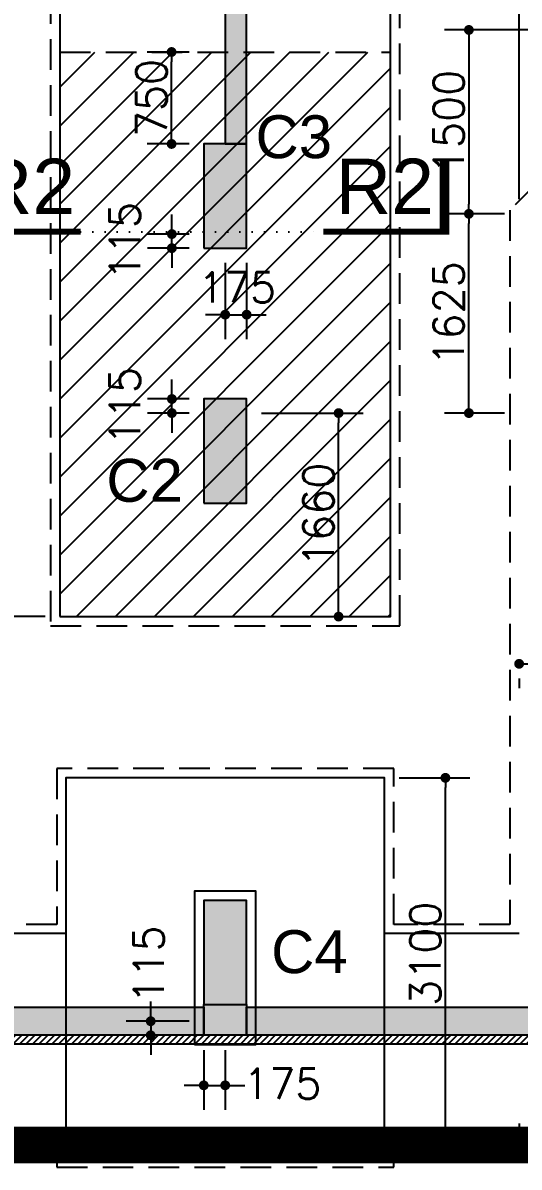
# Model space of a CAD drawing. Extents: x -200722 to 834823, y -494970 to 88783.
# Drawn here: x 506325 to 510376, y 23964 to 33297 of the extents above; entities that cross this region are included whole.
import ezdxf
from ezdxf.enums import TextEntityAlignment as Align

# ---------------------------------------------------------------- set-up
doc = ezdxf.new("R2010")
doc.units = 0
doc.header["$LTSCALE"] = 100
doc.header["$MEASUREMENT"] = 0
doc.header["$PDMODE"] = 34
doc.linetypes.add('DOT', pattern=[0.25, 0, -0.25])
doc.linetypes.add('HIDDEN', pattern=[0.375, 0.25, -0.125])
doc.layers.get('0').update_dxf_attribs({"linetype": 'CONTINUOUS'})
doc.layers.get('DEFPOINTS').update_dxf_attribs({"linetype": 'CONTINUOUS'})
for name, color, linetype in [('BEAM', 4, 'CONTINUOUS'), ('COL. SHED. STEEL.', 6, 'CONTINUOUS'), ('COL_H', 235, 'CONTINUOUS'), ('DIM', 3, 'CONTINUOUS'), ('F_EXEC', 3, 'HIDDEN'), ('F_FTG1', 11, 'CONTINUOUS'), ('RCCWALL', 6, 'CONTINUOUS'), ('TEXT', 2, 'CONTINUOUS')]:
    doc.layers.add(name, color=color, linetype=linetype)
doc.layers.add('HATCH', color=252, linetype='CONTINUOUS', lineweight=30)
doc.styles.add('AR', font='arial.ttf')
doc.styles.add('ROMANS', font='romans.shx')
doc.styles.get("Standard").update_dxf_attribs({"font": 'simplex.shx'})
doc.styles.add('TIMES-N', font='arial.ttf')
doc.dimstyles.new('STANDARD$0', dxfattribs={"dimtxt": 2.5, "dimasz": 2.5, "dimexe": 2, "dimexo": 0.7, "dimgap": 0.9, "dimtad": 1, "dimdec": 0, "dimdsep": 46, "dimtxsty": 'ROMANS', "dimcen": 0.09, "dimclrd": 4, "dimclre": 4, "dimclrt": 3, "dimadec": 0, "dimazin": 0, "dimtfac": 1, "dimtdec": 0, "dimtmove": 0, "dimatfit": 3, "dimfxl": 1, "dimtolj": 1, "dimtzin": 0, "dimarcsym": 0})

# ---------------------------------------------------------------- blocks, each defined once
blk = doc.blocks.new('DOT')
at = {"color": 0, "linetype": 'ByBlock'}
blk.add_line((-0.5, 0), (-1, 0), dxfattribs=at)
at = {"color": 0, "linetype": 'ByBlock', "const_width": 0.5}
blk.add_lwpolyline([(-0.25, 0, 1), (0.25, 0, 1)], format="xyb", close=True, dxfattribs=at)
blk = doc.blocks.new('*D2220')
at = {"layer": 'BEAM', "color": 0, "lineweight": -2, "transparency": 16777216}
for p, q in [((510455.5, 28069.4), (511545.5, 28069.4)), ((510375.5, 27949.4), (510375.5, 27869.4)), ((511625.5, 27949.4), (511625.5, 27869.4))]:
    blk.add_line(p, q, dxfattribs=at)
at = {"layer": 'DEFPOINTS', "color": 0, "lineweight": -3, "ltscale": 0.4, "transparency": 16777216}
for p in [(510375.5, 28069.4), (511625.5, 28069.4), (511625.5, 28069.4)]:
    blk.add_point(p, dxfattribs=at)
at = {"layer": 'BEAM', "color": 0, "lineweight": -2, "ltscale": 0.4, "transparency": 16777216, "xscale": 80, "yscale": 80, "zscale": 80, "rotation": 180}
blk.add_blockref('DOT', (510375.5, 28069.4), dxfattribs=at)
at = {"layer": 'BEAM', "color": 0, "lineweight": -2, "ltscale": 0.4, "transparency": 16777216, "xscale": 80, "yscale": 80, "zscale": 80}
blk.add_blockref('DOT', (511625.5, 28069.4), dxfattribs=at)
at = {"layer": 'BEAM', "color": 0, "ltscale": 0.4, "transparency": 16777216, "insert": (511000.5, 28233.4), "char_height": 248, "attachment_point": 5}
blk.add_mtext('\\A1;1250', dxfattribs=at)
blk = doc.blocks.new('_DOT')
at = {"color": 0, "linetype": 'ByBlock'}
blk.add_line((-0.5, 0), (-1, 0), dxfattribs=at)
at = {"color": 0, "linetype": 'ByBlock', "const_width": 0.5}
blk.add_lwpolyline([(-0.25, 0, 1), (0.25, 0, 1)], format="xyb", close=True, dxfattribs=at)
blk = doc.blocks.new('*D2452')
at = {"layer": 'BEAM', "color": 0, "lineweight": -2, "transparency": 16777216}
for p, q in [((509396.5, 27139.4), (509973.7, 27139.4)), ((509773.7, 24119.4), (509773.7, 27059.4)), ((509396.5, 24039.4), (509973.7, 24039.4))]:
    blk.add_line(p, q, dxfattribs=at)
at = {"layer": 'DEFPOINTS', "color": 0, "lineweight": -3, "ltscale": 0.4, "transparency": 16777216}
for p in [(509276.5, 27139.4), (509773.7, 27139.4), (509276.5, 24039.4)]:
    blk.add_point(p, dxfattribs=at)
at = {"layer": 'BEAM', "color": 0, "lineweight": -2, "ltscale": 0.4, "transparency": 16777216, "xscale": 80, "yscale": 80, "zscale": 80}
for p, rotation in [((509773.7, 27139.4), 90), ((509773.7, 24039.4), 270)]:
    blk.add_blockref('DOT', p, dxfattribs=dict(at, rotation=rotation))
at = {"layer": 'BEAM', "color": 0, "ltscale": 0.4, "transparency": 16777216, "insert": (509609.7, 25704.4), "char_height": 248, "attachment_point": 5, "rotation": 90}
blk.add_mtext('\\A1;3100', dxfattribs=at)
blk = doc.blocks.new('*D2453')
at = {"layer": 'BEAM', "color": 0, "lineweight": -2, "transparency": 16777216}
for p, q in [((507801.5, 24919.4), (507801.5, 24431.4)), ((507976.5, 24919.4), (507976.5, 24431.4)), ((507721.5, 24631.4), (507641.5, 24631.4)), ((507801.5, 24631.4), (507976.5, 24631.4)), ((508056.5, 24631.4), (508136.5, 24631.4))]:
    blk.add_line(p, q, dxfattribs=at)
at = {"layer": 'DEFPOINTS', "color": 0, "lineweight": -3, "ltscale": 0.4, "transparency": 16777216}
for p in [(507801.5, 25039.4), (507976.5, 25039.4), (507976.5, 24631.4)]:
    blk.add_point(p, dxfattribs=at)
at = {"layer": 'BEAM', "color": 0, "lineweight": -2, "ltscale": 0.4, "transparency": 16777216, "xscale": 80, "yscale": 80, "zscale": 80}
blk.add_blockref('DOT', (507801.5, 24631.4), dxfattribs=at)
at = {"layer": 'BEAM', "color": 0, "lineweight": -2, "ltscale": 0.4, "transparency": 16777216, "xscale": 80, "yscale": 80, "zscale": 80, "rotation": 180}
blk.add_blockref('DOT', (507976.5, 24631.4), dxfattribs=at)
at = {"layer": 'BEAM', "color": 0, "ltscale": 0.4, "transparency": 16777216, "insert": (508442.7, 24644.3), "char_height": 248, "attachment_point": 5}
blk.add_mtext('\\A1;175', dxfattribs=at)
blk = doc.blocks.new('*D2511')
at = {"layer": 'BEAM', "color": 0, "lineweight": -2, "transparency": 16777216}
for p, q in [((507368.5, 25234.4), (507368.5, 25314.4)), ((507681.5, 25154.4), (507168.5, 25154.4)), ((507368.5, 25154.4), (507368.5, 25039.4)), ((507681.5, 25039.4), (507168.5, 25039.4)), ((507368.5, 24959.4), (507368.5, 24879.4))]:
    blk.add_line(p, q, dxfattribs=at)
at = {"layer": 'DEFPOINTS', "color": 0, "lineweight": -3, "ltscale": 0.4, "transparency": 16777216}
for p in [(507801.5, 25154.4), (507368.5, 25039.4), (507801.5, 25039.4)]:
    blk.add_point(p, dxfattribs=at)
at = {"layer": 'BEAM', "color": 0, "lineweight": -2, "ltscale": 0.4, "transparency": 16777216, "xscale": 80, "yscale": 80, "zscale": 80}
for p, rotation in [((507368.5, 25154.4), 270), ((507368.5, 25039.4), 90)]:
    blk.add_blockref('DOT', p, dxfattribs=dict(at, rotation=rotation))
at = {"layer": 'BEAM', "color": 0, "ltscale": 0.4, "transparency": 16777216, "insert": (507352, 25616.5), "char_height": 248, "attachment_point": 5, "rotation": 90}
blk.add_mtext('\\A1;115', dxfattribs=at)
blk = doc.blocks.new('*D2566')
at = {"layer": 'BEAM', "color": 0, "lineweight": -2, "transparency": 16777216}
for p, q in [((508271.5, 30114.4), (509102, 30114.4)), ((508902, 28534.4), (508902, 30034.4)), ((508271.5, 28454.4), (509102, 28454.4))]:
    blk.add_line(p, q, dxfattribs=at)
at = {"layer": 'DEFPOINTS', "color": 0, "lineweight": -3, "ltscale": 0.4, "transparency": 16777216}
for p in [(508151.5, 30114.4), (508902, 30114.4), (508151.5, 28454.4)]:
    blk.add_point(p, dxfattribs=at)
at = {"layer": 'BEAM', "color": 0, "lineweight": -2, "ltscale": 0.4, "transparency": 16777216, "xscale": 80, "yscale": 80, "zscale": 80}
for p, rotation in [((508902, 30114.4), 90), ((508902, 28454.4), 270)]:
    blk.add_blockref('DOT', p, dxfattribs=dict(at, rotation=rotation))
at = {"layer": 'BEAM', "color": 0, "ltscale": 0.4, "transparency": 16777216, "insert": (508738, 29284.4), "char_height": 248, "attachment_point": 5, "rotation": 90}
blk.add_mtext('\\A1;1660', dxfattribs=at)
blk = doc.blocks.new('*D2567')
at = {"layer": 'BEAM', "color": 0, "lineweight": -2, "transparency": 16777216}
for p, q in [((506506.5, 39839.4), (506003, 39839.4)), ((506203, 28534.4), (506203, 39759.4)), ((506506.5, 28454.4), (506003, 28454.4))]:
    blk.add_line(p, q, dxfattribs=at)
at = {"layer": 'DEFPOINTS', "color": 0, "lineweight": -3, "ltscale": 0.4, "transparency": 16777216}
for p in [(506203, 39839.4), (506626.5, 39839.4), (506626.5, 28454.4)]:
    blk.add_point(p, dxfattribs=at)
at = {"layer": 'BEAM', "color": 0, "lineweight": -2, "ltscale": 0.4, "transparency": 16777216, "xscale": 80, "yscale": 80, "zscale": 80}
for p, rotation in [((506203, 39839.4), 90), ((506203, 28454.4), 270)]:
    blk.add_blockref('DOT', p, dxfattribs=dict(at, rotation=rotation))
at = {"layer": 'BEAM', "color": 0, "ltscale": 0.4, "transparency": 16777216, "insert": (506039, 34146.9), "char_height": 248, "attachment_point": 5, "rotation": 90}
blk.add_mtext('\\A1;11385', dxfattribs=at)
blk = doc.blocks.new('*D2592')
at = {"layer": 'BEAM', "color": 0, "lineweight": -2, "transparency": 16777216}
for p, q in [((507976.5, 31339.4), (507976.5, 30717)), ((508151.5, 31339.4), (508151.5, 30717)), ((507896.5, 30917), (507816.5, 30917)), ((507976.5, 30917), (508151.5, 30917)), ((508231.5, 30917), (508311.5, 30917))]:
    blk.add_line(p, q, dxfattribs=at)
at = {"layer": 'DEFPOINTS', "color": 0, "lineweight": -3, "ltscale": 0.4, "transparency": 16777216}
for p in [(507976.5, 31459.4), (508151.5, 31459.4), (508151.5, 30917)]:
    blk.add_point(p, dxfattribs=at)
at = {"layer": 'BEAM', "color": 0, "lineweight": -2, "ltscale": 0.4, "transparency": 16777216, "xscale": 80, "yscale": 80, "zscale": 80}
blk.add_blockref('DOT', (507976.5, 30917), dxfattribs=at)
at = {"layer": 'BEAM', "color": 0, "lineweight": -2, "ltscale": 0.4, "transparency": 16777216, "xscale": 80, "yscale": 80, "zscale": 80, "rotation": 180}
blk.add_blockref('DOT', (508151.5, 30917), dxfattribs=at)
at = {"layer": 'BEAM', "color": 0, "ltscale": 0.4, "transparency": 16777216, "insert": (508073.4, 31139.3), "char_height": 248, "attachment_point": 5}
blk.add_mtext('\\A1;175', dxfattribs=at)
blk = doc.blocks.new('*D2593')
at = {"layer": 'BEAM', "color": 0, "lineweight": -2, "transparency": 16777216}
for p, q in [((507541.1, 31654.4), (507541.1, 31734.4)), ((507681.5, 31574.4), (507341.1, 31574.4)), ((507541.1, 31459.4), (507541.1, 31574.4)), ((507681.5, 31459.4), (507341.1, 31459.4)), ((507541.1, 31379.4), (507541.1, 31299.4))]:
    blk.add_line(p, q, dxfattribs=at)
at = {"layer": 'DEFPOINTS', "color": 0, "lineweight": -3, "ltscale": 0.4, "transparency": 16777216}
for p in [(507541.1, 31574.4), (507801.5, 31574.4), (507801.5, 31459.4)]:
    blk.add_point(p, dxfattribs=at)
at = {"layer": 'BEAM', "color": 0, "lineweight": -2, "ltscale": 0.4, "transparency": 16777216, "xscale": 80, "yscale": 80, "zscale": 80}
for p, rotation in [((507541.1, 31574.4), 270), ((507541.1, 31459.4), 90)]:
    blk.add_blockref('DOT', p, dxfattribs=dict(at, rotation=rotation))
at = {"layer": 'BEAM', "color": 0, "ltscale": 0.4, "transparency": 16777216, "insert": (507157.1, 31516.9), "char_height": 248, "attachment_point": 5, "rotation": 90}
blk.add_mtext('\\A1;115', dxfattribs=at)
blk = doc.blocks.new('*D2594')
at = {"layer": 'BEAM', "color": 0, "lineweight": -2, "transparency": 16777216}
for p, q in [((507541.1, 30309.4), (507541.1, 30389.4)), ((507681.5, 30229.4), (507341.1, 30229.4)), ((507541.1, 30114.4), (507541.1, 30229.4)), ((507681.5, 30114.4), (507341.1, 30114.4)), ((507541.1, 30034.4), (507541.1, 29954.4))]:
    blk.add_line(p, q, dxfattribs=at)
at = {"layer": 'DEFPOINTS', "color": 0, "lineweight": -3, "ltscale": 0.4, "transparency": 16777216}
for p in [(507541.1, 30229.4), (507801.5, 30229.4), (507801.5, 30114.4)]:
    blk.add_point(p, dxfattribs=at)
at = {"layer": 'BEAM', "color": 0, "lineweight": -2, "ltscale": 0.4, "transparency": 16777216, "xscale": 80, "yscale": 80, "zscale": 80}
for p, rotation in [((507541.1, 30229.4), 270), ((507541.1, 30114.4), 90)]:
    blk.add_blockref('DOT', p, dxfattribs=dict(at, rotation=rotation))
at = {"layer": 'BEAM', "color": 0, "ltscale": 0.4, "transparency": 16777216, "insert": (507157.1, 30171.9), "char_height": 248, "attachment_point": 5, "rotation": 90}
blk.add_mtext('\\A1;115', dxfattribs=at)
blk = doc.blocks.new('*D2768')
at = {"layer": 'BEAM', "color": 0, "lineweight": -2, "transparency": 16777216}
for p, q in [((510375.5, 31859.4), (510375.5, 33907.8)), ((511875.5, 33359.4), (511875.5, 33907.8)), ((510455.5, 33707.8), (511795.5, 33707.8))]:
    blk.add_line(p, q, dxfattribs=at)
at = {"layer": 'DEFPOINTS', "color": 0, "lineweight": -3, "ltscale": 0.4, "transparency": 16777216}
for p in [(511875.5, 33707.8), (511875.5, 33239.4), (510375.5, 31739.4)]:
    blk.add_point(p, dxfattribs=at)
at = {"layer": 'BEAM', "color": 0, "lineweight": -2, "ltscale": 0.4, "transparency": 16777216, "xscale": 80, "yscale": 80, "zscale": 80, "rotation": 180}
blk.add_blockref('DOT', (510375.5, 33707.8), dxfattribs=at)
at = {"layer": 'BEAM', "color": 0, "lineweight": -2, "ltscale": 0.4, "transparency": 16777216, "xscale": 80, "yscale": 80, "zscale": 80}
blk.add_blockref('DOT', (511875.5, 33707.8), dxfattribs=at)
at = {"layer": 'BEAM', "color": 0, "ltscale": 0.4, "transparency": 16777216, "insert": (511125.5, 33871.8), "char_height": 248, "attachment_point": 5}
blk.add_mtext('\\A1;1500', dxfattribs=at)
blk = doc.blocks.new('*D2769')
at = {"layer": 'BEAM', "color": 0, "lineweight": -2, "transparency": 16777216}
for p, q in [((511755.5, 33239.4), (509765.4, 33239.4)), ((509965.4, 33159.4), (509965.4, 31819.4)), ((510255.5, 31739.4), (509765.4, 31739.4))]:
    blk.add_line(p, q, dxfattribs=at)
at = {"layer": 'DEFPOINTS', "color": 0, "lineweight": -3, "ltscale": 0.4, "transparency": 16777216}
for p in [(511875.5, 33239.4), (509965.4, 31739.4), (510375.5, 31739.4)]:
    blk.add_point(p, dxfattribs=at)
at = {"layer": 'BEAM', "color": 0, "lineweight": -2, "ltscale": 0.4, "transparency": 16777216, "xscale": 80, "yscale": 80, "zscale": 80}
for p, rotation in [((509965.4, 33239.4), 90), ((509965.4, 31739.4), 270)]:
    blk.add_blockref('DOT', p, dxfattribs=dict(at, rotation=rotation))
at = {"layer": 'BEAM', "color": 0, "ltscale": 0.4, "transparency": 16777216, "insert": (509801.4, 32489.4), "char_height": 248, "attachment_point": 5, "rotation": 90}
blk.add_mtext('\\A1;1500', dxfattribs=at)
blk = doc.blocks.new('*D2770')
at = {"layer": 'BEAM', "color": 0, "lineweight": -2, "transparency": 16777216}
for p, q in [((510255.5, 31739.4), (509765.4, 31739.4)), ((509965.4, 30194.4), (509965.4, 31659.4)), ((510255.5, 30114.4), (509765.4, 30114.4))]:
    blk.add_line(p, q, dxfattribs=at)
at = {"layer": 'DEFPOINTS', "color": 0, "lineweight": -3, "ltscale": 0.4, "transparency": 16777216}
for p in [(509965.4, 31739.4), (510375.5, 31739.4), (510375.5, 30114.4)]:
    blk.add_point(p, dxfattribs=at)
at = {"layer": 'BEAM', "color": 0, "lineweight": -2, "ltscale": 0.4, "transparency": 16777216, "xscale": 80, "yscale": 80, "zscale": 80}
for p, rotation in [((509965.4, 31739.4), 90), ((509965.4, 30114.4), 270)]:
    blk.add_blockref('DOT', p, dxfattribs=dict(at, rotation=rotation))
at = {"layer": 'BEAM', "color": 0, "ltscale": 0.4, "transparency": 16777216, "insert": (509801.4, 30926.9), "char_height": 248, "attachment_point": 5, "rotation": 90}
blk.add_mtext('\\A1;1625', dxfattribs=at)
blk = doc.blocks.new('*D2789')
at = {"layer": 'BEAM', "color": 0, "lineweight": -2, "transparency": 16777216}
for p, q in [((507681.5, 33059.4), (507338.8, 33059.4)), ((507538.8, 32389.4), (507538.8, 32979.4)), ((507681.5, 32309.4), (507338.8, 32309.4))]:
    blk.add_line(p, q, dxfattribs=at)
at = {"layer": 'DEFPOINTS', "color": 0, "lineweight": -3, "ltscale": 0.4, "transparency": 16777216}
for p in [(507538.8, 33059.4), (507801.5, 33059.4), (507801.5, 32309.4)]:
    blk.add_point(p, dxfattribs=at)
at = {"layer": 'BEAM', "color": 0, "lineweight": -2, "ltscale": 0.4, "transparency": 16777216, "xscale": 80, "yscale": 80, "zscale": 80}
for p, rotation in [((507538.8, 33059.4), 90), ((507538.8, 32309.4), 270)]:
    blk.add_blockref('DOT', p, dxfattribs=dict(at, rotation=rotation))
at = {"layer": 'BEAM', "color": 0, "ltscale": 0.4, "transparency": 16777216, "insert": (507374.8, 32684.4), "char_height": 248, "attachment_point": 5, "rotation": 90}
blk.add_mtext('\\A1;750', dxfattribs=at)

msp = doc.modelspace()

# ---------------------------------------------------------------- hatches: boundary and pattern name
at = {"layer": 'COL_H', "ltscale": 0.4}
for points in [[(508151.5, 33718.4), (507976.5, 33718.4), (507976.5, 32309.4), (508151.5, 32309.4)], [(507801.5, 31459.4), (508151.5, 31459.4), (508151.5, 32309.4), (507801.5, 32309.4)], [(507801.5, 29379.4), (508151.5, 29379.4), (508151.5, 30229.4), (507801.5, 30229.4)], [(507801.5, 25289.4), (508151.5, 25289.4), (508151.5, 26139.4), (507801.5, 26139.4)], [(507801.5, 25289.4), (507801.5, 25039.4), (508151.5, 25039.4), (508151.5, 25289.4)]]:
    msp.add_hatch(color=256, dxfattribs=at).paths.add_polyline_path(points)
at = {"layer": 'DIM', "ltscale": 0.4}
h = msp.add_hatch(dxfattribs=at)
h.set_pattern_fill('ANSI31', color=256, scale=300, style=0)
h.set_pattern_definition([(45, (191292.92, 0), (-26.5165043, 26.5165043), [])])
h.paths.add_polyline_path([(499470.5, 25039.4), (496150.5, 25039.4), (496150.5, 24969.4), (499470.5, 24969.4)])
h.paths.add_polyline_path([(503786.5, 25039.4), (499700.5, 25039.4), (499700.5, 24969.4), (503786.5, 24969.4)])
h.paths.add_polyline_path([(517104.5, 25039.4), (504016.5, 25039.4), (504016.5, 24969.4), (517104.5, 24969.4)])
at = {"layer": 'HATCH', "lineweight": -3, "ltscale": 0.4}
h = msp.add_hatch(dxfattribs=at)
h.set_pattern_fill('ANSI31', color=256, scale=1800, style=0)
h.set_pattern_definition([(45, (191292.92, 0), (-159.09903, 159.09903), [])])
h.paths.add_polyline_path([(506626.5, 33059.4), (509326.5, 33059.4), (509326.5, 28454.4), (506626.5, 28454.4)])
for points in [[(504016.5, 25269.4), (507801.5, 25269.4), (507801.5, 25039.4), (504016.5, 25039.4)], [(508151.5, 25269.4), (511625.5, 25269.4), (511625.5, 25039.4), (508151.5, 25039.4)]]:
    msp.add_hatch(color=256, dxfattribs=at).paths.add_polyline_path(points)

# ---------------------------------------------------------------- linework, layer by layer
at = {"color": 1, "linetype": 'DOT', "ltscale": 4}
msp.add_line((506795.4, 31593.4), (508777, 31593.4), dxfattribs=at)
at = {"color": 1, "lineweight": -3, "ltscale": 0.4}
msp.add_line((518279.5, 24144.3, 7296.2), (454820.5, 24143.9, 5270.9), dxfattribs=at)
at = {"color": 5, "lineweight": -3, "ltscale": 0.4, "const_width": 300, "elevation": 7446.6}
msp.add_lwpolyline([(454820.5, 52099.9), (518279.5, 52099.9), (518279.5, 24144.4), (454820.5, 24143.9), (454820.5, 52099.9)], dxfattribs=at)
at = {"layer": 'COL. SHED. STEEL.', "ltscale": 500, "elevation": 7446.6}
for points in [[(508151.5, 33718.4), (507976.5, 33718.4), (507976.5, 32309.4), (508151.5, 32309.4)], [(507801.5, 25289.4), (508151.5, 25289.4), (508151.5, 25039.4), (507801.5, 25039.4)]]:
    msp.add_lwpolyline(points, close=True, dxfattribs=at)
for points in [[(507801.5, 31459.4), (508151.5, 31459.4), (508151.5, 32309.4), (507801.5, 32309.4), (507801.5, 31459.4)], [(507801.5, 29379.4), (508151.5, 29379.4), (508151.5, 30229.4), (507801.5, 30229.4), (507801.5, 29379.4)], [(507801.5, 25289.4), (508151.5, 25289.4), (508151.5, 26139.4), (507801.5, 26139.4), (507801.5, 25289.4)]]:
    msp.add_lwpolyline(points, dxfattribs=at)
at = {"layer": 'DIM', "color": 1}
for points in [[(505806.3, 32176.5, 80, 80, 0), (505806.3, 31593.4, 50, 50, 0), (506795.4, 31593.4, 50, 50, 0)], [(509766.1, 32176.5, 80, 80, 0), (509766.1, 31593.4, 50, 50, 0), (508777, 31593.4, 50, 50, 0)]]:
    msp.add_lwpolyline(points, format="xyseb", dxfattribs=at)
at = {"layer": 'F_EXEC', "ltscale": 10}
for p, q in [((506601.5, 25944.4, 7446.6), (505326.5, 25944.4, 7446.6)), ((510300.5, 25944.4, 7446.6), (509351.5, 25944.4, 7446.6)), ((509351.5, 24144.4, 14893.2), (518279.5, 24144.4, 14893.2))]:
    msp.add_line(p, q, dxfattribs=at)
at = {"layer": 'F_EXEC', "ltscale": 10, "elevation": 7446.6}
msp.add_lwpolyline([(506551.5, 28379.4), (509401.5, 28379.4), (509401.5, 39914.4), (506551.5, 39914.4)], close=True, dxfattribs=at)
for points in [[(516129.5, 33314.4), (511844.5, 33314.4), (510300.5, 31770.4), (510300.5, 25944.4)], [(509351.5, 25944.4), (509351.5, 27214.4), (506601.5, 27214.4), (506601.5, 25944.4)], [(506601.5, 24144.4), (505326.5, 24144.4)], [(506601.5, 24144.4), (506601.5, 23964.4), (509351.5, 23964.4), (509351.5, 24144.4)]]:
    msp.add_lwpolyline(points, dxfattribs=at)
at = {"layer": 'F_FTG1', "linetype": 'HIDDEN', "ltscale": 10}
msp.add_line((506626.5, 33059.4, 7446.6), (509326.5, 33059.4, 7446.6), dxfattribs=at)
at = {"layer": 'F_FTG1', "ltscale": 0.4}
for p, q in [((506676.5, 25869.4, 7446.6), (505251.5, 25869.4, 7446.6)), ((510375.5, 25869.4, 7446.6), (509276.5, 25869.4, 7446.6))]:
    msp.add_line(p, q, dxfattribs=at)
at = {"layer": 'F_FTG1', "ltscale": 0.4, "elevation": 7446.6}
for points in [[(506626.5, 28454.4), (509326.5, 28454.4), (509326.5, 39839.4), (506626.5, 39839.4)], [(506676.5, 24039.4), (509276.5, 24039.4), (509276.5, 27139.4), (506676.5, 27139.4)], [(507726.5, 24964.4), (508226.5, 24964.4), (508226.5, 26214.4), (507726.5, 26214.4)]]:
    msp.add_lwpolyline(points, close=True, dxfattribs=at)
for points in [[(510375.5, 24319.4), (510375.5, 24219.4), (509276.5, 24219.4)], [(506676.5, 24219.4), (505251.5, 24219.4)]]:
    msp.add_lwpolyline(points, dxfattribs=at)
at = {"layer": 'RCCWALL', "color": 42, "ltscale": 0.4, "elevation": 7446.6}
for points in [[(504016.5, 25269.4), (507801.5, 25269.4), (507801.5, 25039.4), (504016.5, 25039.4)], [(508151.5, 25269.4), (511625.5, 25269.4), (511625.5, 25039.4), (508151.5, 25039.4)]]:
    msp.add_lwpolyline(points, close=True, dxfattribs=at)
at = {"layer": 'RCCWALL', "color": 1, "ltscale": 0.4, "elevation": 7446.6}
msp.add_lwpolyline([(517104.5, 25039.4), (504016.5, 25039.4), (504016.5, 24969.4), (517104.5, 24969.4)], close=True, dxfattribs=at)

# ---------------------------------------------------------------- texts
at = {"layer": 'TEXT', "style": 'AR'}
for s, p in [('C3', (508223.8, 32193.2)), ('C2', (507006.1, 29390.8, 3998.7)), ('C4', (508351.5, 25546.6, -3447.9))]:
    msp.add_text(s, height=350, dxfattribs=at).set_placement(p)
at = {"layer": 'TEXT', "style": 'TIMES-N'}
for p in [(505948.1, 31963.9), (508877.2, 31963.9)]:
    msp.add_text('R2', height=450, dxfattribs=at).set_placement(p, align=Align.MIDDLE_LEFT)

# ---------------------------------------------------------------- dimensions: what is measured, and where the dimension line sits
at = {"layer": 'BEAM'}
for base, p1, p2, angle, picture, middle in [((506203, 39839.4), (506626.5, 28454.4, 7446.6), (506626.5, 39839.4, 7446.6), 90, '*D2567', (506039, 34146.9)), ((511875.5, 33707.8), (510375.5, 31739.4, 7446.6), (511875.5, 33239.4, 7446.6), 180, '*D2768', (511125.5, 33871.8)), ((509965.4, 31739.4), (511875.5, 33239.4, 7446.6), (510375.5, 31739.4, 7446.6), 90, '*D2769', (509801.4, 32489.4)), ((507538.8, 33059.4), (507801.5, 32309.4, 7446.6), (507801.5, 33059.4, 7446.6), 90, '*D2789', (507374.8, 32684.4)), ((507541.1, 31574.4), (507801.5, 31459.4, 7446.6), (507801.5, 31574.4, 7446.6), 90, '*D2593', (507157.1, 31516.9)), ((509965.4, 31739.4), (510375.5, 30114.4, 7446.6), (510375.5, 31739.4, 7446.6), 270, '*D2770', (509801.4, 30926.9)), ((507541.1, 30229.4), (507801.5, 30114.4, 7446.6), (507801.5, 30229.4, 7446.6), 90, '*D2594', (507157.1, 30171.9)), ((508902, 30114.4), (508151.5, 28454.4, 7446.6), (508151.5, 30114.4, 7446.6), 90, '*D2566', (508738, 29284.4)), ((511625.5, 28069.4), (510375.5, 28069.4, 7446.6), (511625.5, 28069.4, 7446.6), 180, '*D2220', (511000.5, 28233.4))]:
    dim = msp.add_linear_dim(base=base, p1=p1, p2=p2, angle=angle, dimstyle='STANDARD$0', override={"dimscale": 8, "dimtxt": 31, "dimasz": 10, "dimexe": 25, "dimexo": 15, "dimgap": 5, "dimzin": 3, "dimtxsty": 'Standard', "dimblk": 'DOT', "dimcen": 3, "dimdle": 1, "dimclrd": 0, "dimclre": 0, "dimclrt": 0, "dimtmove": 2, "dimldrblk": 'DOT', "dimtzin": 3}, dxfattribs=at)
    dim.commit()
    dim.dimension.update_dxf_attribs({"geometry": picture, "text_midpoint": middle})
for base, p1, p2, picture, middle in [((508151.5, 30917), (507976.5, 31459.4, 7446.6), (508151.5, 31459.4, 7446.6), '*D2592', (508073.4, 31139.3)), ((507976.5, 24631.4), (507801.5, 25039.4, 7446.6), (507976.5, 25039.4, 7446.6), '*D2453', (508442.7, 24644.3))]:
    dim = msp.add_linear_dim(base=base, p1=p1, p2=p2, dimstyle='STANDARD$0', override={"dimscale": 8, "dimtxt": 31, "dimasz": 10, "dimexe": 25, "dimexo": 15, "dimgap": 5, "dimzin": 3, "dimtxsty": 'Standard', "dimblk": 'DOT', "dimcen": 3, "dimdle": 1, "dimclrd": 0, "dimclre": 0, "dimclrt": 0, "dimtmove": 2, "dimldrblk": 'DOT', "dimtzin": 3}, dxfattribs=at)
    dim.commit()
    dim.dimension.update_dxf_attribs({"geometry": picture, "text_midpoint": middle, "dimtype": 160})
for base, p1, p2, picture, middle in [((509773.7, 27139.4), (509276.5, 24039.4, 7446.6), (509276.5, 27139.4, 7446.6), '*D2452', (509609.7, 25704.4)), ((507368.5, 25039.4), (507801.5, 25154.4, 7446.6), (507801.5, 25039.4, 7446.6), '*D2511', (507352, 25616.5))]:
    dim = msp.add_linear_dim(base=base, p1=p1, p2=p2, angle=90, dimstyle='STANDARD$0', override={"dimscale": 8, "dimtxt": 31, "dimasz": 10, "dimexe": 25, "dimexo": 15, "dimgap": 5, "dimzin": 3, "dimtxsty": 'Standard', "dimblk": 'DOT', "dimcen": 3, "dimdle": 1, "dimclrd": 0, "dimclre": 0, "dimclrt": 0, "dimtmove": 2, "dimldrblk": 'DOT', "dimtzin": 3}, dxfattribs=at)
    dim.commit()
    dim.dimension.update_dxf_attribs({"geometry": picture, "text_midpoint": middle, "dimtype": 160})

doc.saveas('drawing.dxf')
